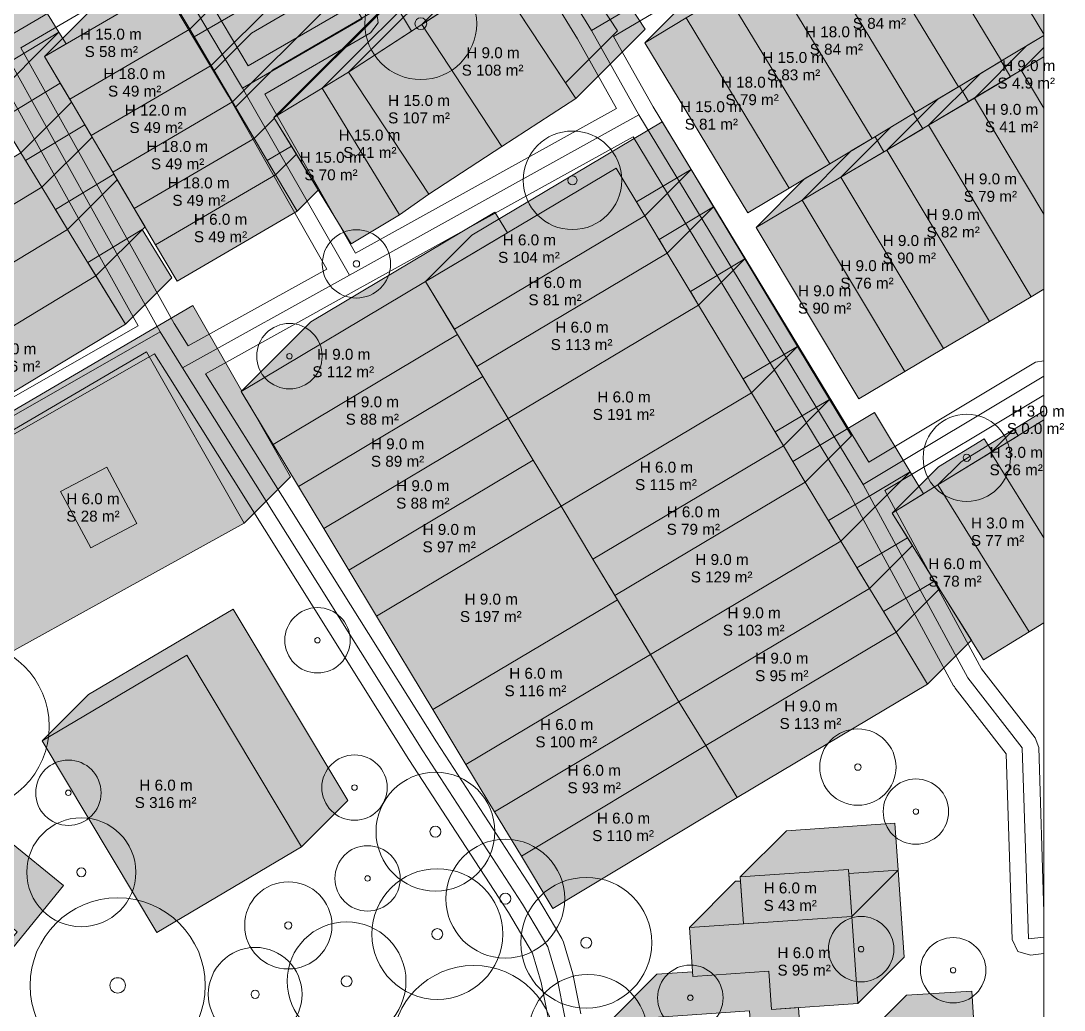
# Model space of a CAD drawing. Header units: metres. Extents: x -7 to 1019, y -7 to 1014.
# Drawn here: x 918.3 to 1014, y 354.6 to 445.4 of the extents above; entities that cross this region are included whole.
import ezdxf

# ---------------------------------------------------------------- set-up
doc = ezdxf.new("R2010")
doc.units = ezdxf.units.M
doc.header["$MEASUREMENT"] = 0
for name, color, linetype, lineweight, true_color in [('TPX_BUILDING_AREAS_TEXT', 7, 'CONTINUOUS', 0, 0x000000), ('TPX_BUILDING_HEIGHTS_TEXT', 7, 'CONTINUOUS', 0, 0x000000), ('TPX_BUILDINGS', 7, 'CONTINUOUS', 0, 0x000000), ('TPX_BUILDINGS_HATCH', 7, 'CONTINUOUS', 0, 0xf0f0f0), ('TPX_BUILDINGS_SHADOWS_HATCH', 7, 'CONTINUOUS', 0, 0x000000), ('TPX_BUILDINGS_SHADOWS_OUTLINES', 7, 'CONTINUOUS', 0, 0x000000), ('TPX_FRAME_PROJECT', 7, 'CONTINUOUS', 0, 0x000000), ('TPX_ROADS_AXES', 7, 'CONTINUOUS', 0, 0x323232), ('TPX_ROADS_CONTOURS', 7, 'CONTINUOUS', 0, 0x646464), ('TPX_VEGETATION_TREES_INDIVIDUAL', 7, 'CONTINUOUS', 0, 0x136734)]:
    doc.layers.add(name, color=color, linetype=linetype, lineweight=lineweight, true_color=true_color)
doc.styles.add('TPX_TEXTE', font='arial.ttf')

# ---------------------------------------------------------------- blocks, each defined once
blk = doc.blocks.new('TREETR005_CR060')
at = {"layer": 'TPX_VEGETATION_TREES_INDIVIDUAL'}
for radius in [6, 0.5]:
    blk.add_circle((0, 0, 0.036), radius, dxfattribs=at)
blk = doc.blocks.new('TREETR003_CR030')
at = {"layer": 'TPX_VEGETATION_TREES_INDIVIDUAL'}
for radius in [3, 0.25]:
    blk.add_circle((0, 0, 0.036), radius, dxfattribs=at)
blk = doc.blocks.new('TREETR005_CR051')
at = {"layer": 'TPX_VEGETATION_TREES_INDIVIDUAL'}
for radius in [5.13, 0.542]:
    blk.add_circle((0, 0, 0.036), radius, dxfattribs=at)
blk = doc.blocks.new('TREETR004_CR045')
at = {"layer": 'TPX_VEGETATION_TREES_INDIVIDUAL'}
for radius in [4.52, 0.417]:
    blk.add_circle((0, 0, 0.036), radius, dxfattribs=at)
blk = doc.blocks.new('TREETR003_CR031')
at = {"layer": 'TPX_VEGETATION_TREES_INDIVIDUAL'}
for radius in [3.13, 0.292]:
    blk.add_circle((0, 0, 0.036), radius, dxfattribs=at)
blk = doc.blocks.new('TREETR003_CR040')
at = {"layer": 'TPX_VEGETATION_TREES_INDIVIDUAL'}
for radius in [4, 0.333]:
    blk.add_circle((0, 0, 0.036), radius, dxfattribs=at)
blk = doc.blocks.new('TREETR004_CR050')
at = {"layer": 'TPX_VEGETATION_TREES_INDIVIDUAL'}
for radius in [5, 0.417]:
    blk.add_circle((0, 0, 0.036), radius, dxfattribs=at)
blk = doc.blocks.new('TREETR007_CR078')
at = {"layer": 'TPX_VEGETATION_TREES_INDIVIDUAL'}
for radius in [7.8, 0.667]:
    blk.add_circle((0, 0, 0.036), radius, dxfattribs=at)
blk = doc.blocks.new('TREETR005_CR055')
at = {"layer": 'TPX_VEGETATION_TREES_INDIVIDUAL'}
for radius in [5.45, 0.5]:
    blk.add_circle((0, 0, 0.036), radius, dxfattribs=at)
blk = doc.blocks.new('TREETR004_CR043')
at = {"layer": 'TPX_VEGETATION_TREES_INDIVIDUAL'}
for radius in [4.3, 0.375]:
    blk.add_circle((0, 0, 0.036), radius, dxfattribs=at)
blk = doc.blocks.new('TREETR006_CR075')
at = {"layer": 'TPX_VEGETATION_TREES_INDIVIDUAL'}
for radius in [7.5, 0.625]:
    blk.add_circle((0, 0, 0.036), radius, dxfattribs=at)
blk = doc.blocks.new('TREETR007_CR080')
at = {"layer": 'TPX_VEGETATION_TREES_INDIVIDUAL'}
for radius in [8.03, 0.708]:
    blk.add_circle((0, 0, 0.036), radius, dxfattribs=at)
blk = doc.blocks.new('TREETR003_CR035')
at = {"layer": 'TPX_VEGETATION_TREES_INDIVIDUAL'}
for radius in [3.5, 0.292]:
    blk.add_circle((0, 0, 0.036), radius, dxfattribs=at)

msp = doc.modelspace()

# ---------------------------------------------------------------- hatches: boundary and pattern name
at = {"layer": 'TPX_BUILDINGS_HATCH'}
for points in [[(1006.492, 461.888), (1002.765, 459.658), (1012.167, 444.151), (1012.167, 452.518), (1006.492, 461.888)], [(1002.765, 459.658), (998.815, 457.281), (1008.267, 441.676), (1012.167, 444.018), (1012.167, 444.151), (1002.765, 459.658)], [(998.815, 457.281), (994.866, 454.914), (1004.317, 439.309), (1008.267, 441.676), (998.815, 457.281)], [(994.866, 454.914), (990.906, 452.536), (1000.358, 436.943), (1004.317, 439.309), (994.866, 454.914)], [(990.906, 452.536), (986.957, 450.17), (996.409, 434.565), (1000.358, 436.943), (990.906, 452.536)], [(986.957, 450.17), (983.065, 447.838), (992.517, 432.233), (996.409, 434.565), (986.957, 450.17)], [(961.88, 449.438), (955.11, 445.036), (962.457, 433.828), (969.227, 438.23), (961.88, 449.438)], [(931.513, 448.511), (920.513, 442.092), (922.825, 438.165), (933.825, 444.595), (931.513, 448.511)], [(983.065, 447.838), (979.358, 445.62), (988.81, 430.015), (992.517, 432.233), (983.065, 447.838)], [(955.11, 445.036), (948.389, 440.657), (955.745, 429.471), (962.457, 433.828), (955.11, 445.036)], [(979.358, 445.62), (975.573, 443.345), (985.025, 427.74), (988.81, 430.015), (979.358, 445.62)], [(933.825, 444.595), (922.825, 438.165), (924.794, 434.83), (935.794, 441.249), (933.825, 444.595)], [(1012.167, 442.056), (1010.083, 440.822), (1012.167, 437.341), (1012.167, 442.056)], [(935.794, 441.249), (924.794, 434.83), (926.763, 431.485), (937.762, 437.915), (935.794, 441.249)], [(948.389, 440.657), (945.979, 439.172), (953.068, 427.571), (955.745, 429.471), (948.389, 440.657)], [(1010.083, 440.822), (1005.785, 438.272), (1012.167, 427.61), (1012.167, 437.341), (1010.083, 440.822)], [(945.979, 439.172), (941.556, 436.498), (948.645, 424.897), (953.068, 427.571), (945.979, 439.172)], [(1005.785, 438.272), (1001.583, 435.779), (1010.998, 420.051), (1012.167, 420.745), (1012.167, 427.61), (1005.785, 438.272)], [(937.762, 437.915), (926.763, 431.485), (928.731, 428.15), (939.731, 434.569), (937.762, 437.915)], [(1001.583, 435.779), (997.749, 433.503), (1007.164, 417.787), (1010.998, 420.051), (1001.583, 435.779)], [(939.731, 434.569), (928.731, 428.15), (930.7, 424.804), (941.7, 431.234), (939.731, 434.569)], [(997.749, 433.503), (993.538, 431.01), (1002.952, 415.294), (1007.164, 417.787), (997.749, 433.503)], [(918.335, 433.25), (900.854, 422.689), (902.79, 419.531), (920.261, 430.092), (918.335, 433.25)], [(972.924, 431.856), (955.46, 421.439), (958.103, 417.064), (975.557, 427.48), (972.924, 431.856)], [(941.7, 431.234), (930.7, 424.804), (932.669, 421.47), (943.669, 427.889), (941.7, 431.234)], [(993.538, 431.01), (989.984, 428.905), (999.399, 413.178), (1002.952, 415.294), (993.538, 431.01)], [(920.261, 430.092), (902.79, 419.531), (905.16, 415.65), (922.631, 426.21), (920.261, 430.092)], [(989.984, 428.905), (985.773, 426.412), (995.188, 410.685), (999.399, 413.178), (989.984, 428.905)], [(975.557, 427.48), (958.103, 417.064), (958.395, 416.57), (960.161, 413.642), (977.625, 424.047), (975.557, 427.48)], [(922.631, 426.21), (905.16, 415.65), (907.761, 411.384), (925.233, 421.956), (922.631, 426.21)], [(977.625, 424.047), (960.161, 413.642), (960.716, 412.721), (963.036, 408.861), (980.501, 419.266), (977.625, 424.047)], [(925.233, 421.956), (907.761, 411.384), (910.454, 406.976), (927.935, 417.537), (925.233, 421.956)], [(955.46, 421.439), (938.557, 411.366), (941.493, 406.486), (958.395, 416.57), (955.46, 421.439)], [(980.501, 419.266), (963.036, 408.861), (965.337, 405.044), (967.879, 400.833), (985.334, 411.238), (980.501, 419.266)], [(958.395, 416.57), (941.493, 406.486), (943.803, 402.636), (960.716, 412.721), (958.395, 416.57)], [(960.716, 412.721), (943.803, 402.636), (946.134, 398.776), (963.036, 408.861), (960.716, 412.721)], [(985.334, 411.238), (967.879, 400.833), (970.805, 395.975), (988.269, 406.38), (985.334, 411.238)], [(963.036, 408.861), (946.134, 398.776), (948.434, 394.96), (965.337, 405.044), (963.036, 408.861)], [(1012.162, 408.753), (1007.304, 405.761), (1012.167, 397.937), (1012.167, 408.745), (1012.162, 408.753)], [(1012.167, 408.756), (1012.162, 408.753), (1012.167, 408.745), (1012.167, 408.756)], [(988.269, 406.38), (970.805, 395.975), (972.813, 392.641), (990.277, 403.046), (988.269, 406.38)], [(1007.304, 405.761), (1002.445, 402.779), (1010.821, 389.294), (1012.167, 390.123), (1012.167, 397.937), (1007.304, 405.761)], [(965.337, 405.044), (948.434, 394.96), (950.967, 390.748), (967.879, 400.833), (965.337, 405.044)], [(926.216, 404.413), (921.99, 402.174), (924.755, 397.014), (928.981, 399.252), (926.216, 404.413)], [(990.277, 403.046), (972.813, 392.641), (976.072, 387.223), (993.536, 397.628), (990.277, 403.046)], [(1002.445, 402.779), (998.255, 400.197), (1006.631, 386.724), (1010.821, 389.294), (1002.445, 402.779)], [(967.879, 400.833), (950.967, 390.748), (956.132, 382.172), (973.045, 392.246), (970.805, 395.975), (967.879, 400.833)], [(993.536, 397.628), (976.072, 387.223), (978.695, 382.869), (996.159, 393.275), (993.536, 397.628)], [(996.159, 393.275), (978.695, 382.869), (981.155, 378.879), (998.619, 389.284), (996.159, 393.275)], [(973.045, 392.246), (956.132, 382.172), (959.159, 377.138), (976.072, 387.223), (973.045, 392.246)], [(998.619, 389.284), (981.155, 378.879), (984.03, 374.097), (1001.494, 384.513), (998.619, 389.284)], [(933.565, 387.151), (920.301, 379.295), (930.806, 361.724), (944.07, 369.57), (933.565, 387.151)], [(976.072, 387.223), (959.159, 377.138), (961.792, 372.785), (978.695, 382.869), (976.072, 387.223)], [(978.695, 382.869), (961.792, 372.785), (964.244, 368.705), (981.155, 378.879), (978.695, 382.869)], [(981.155, 378.879), (964.244, 368.705), (967.129, 363.924), (984.03, 374.097), (981.155, 378.879)], [(994.248, 367.497), (984.309, 366.807), (984.612, 362.511), (994.542, 363.19), (994.248, 367.497)], [(994.542, 363.19), (979.647, 362.166), (979.954, 357.671), (986.932, 358.152), (987.171, 354.664), (995.098, 355.207), (994.542, 363.19)]]:
    msp.add_hatch(color=256, dxfattribs=at).paths.add_polyline_path(points)
h = msp.add_hatch(color=256, dxfattribs=at)
h.paths.add_polyline_path([(929.88, 414.989), (894.983, 394.568), (903.723, 379.881), (938.835, 399.276), (929.88, 414.989)])
h.paths.add_polyline_path([(921.99, 402.174), (926.216, 404.413), (928.981, 399.252), (924.755, 397.014), (921.99, 402.174)], flags=16)
at = {"layer": 'TPX_BUILDINGS_SHADOWS_HATCH'}
for points in [[(931.12, 452.699), (920.513, 442.092), (931.513, 448.511), (933.825, 444.595), (944.432, 455.201), (942.12, 459.117), (931.12, 452.699)], [(935.553, 450.893), (932.129, 447.468), (933.825, 444.595), (935.794, 441.249), (947.9, 453.355), (946.563, 455.524), (945.747, 456.852), (935.553, 450.893)], [(958.995, 451.264), (948.389, 440.657), (955.11, 445.036), (961.88, 449.438), (968.289, 439.66), (973.063, 444.434), (965.717, 455.643), (958.995, 451.264)], [(961.474, 451.4), (955.11, 445.036), (961.88, 449.438), (969.227, 438.23), (975.591, 444.594), (968.244, 455.802), (961.474, 451.4)], [(986.18, 453.951), (975.573, 443.345), (979.358, 445.62), (983.065, 447.838), (990.906, 452.536), (991.855, 453.106), (989.964, 456.226), (986.18, 453.951)], [(956.586, 449.779), (945.979, 439.172), (948.389, 440.657), (955.11, 445.036), (960.7, 448.671), (958.995, 451.264), (956.586, 449.779)], [(944.279, 449.734), (934.246, 443.88), (935.794, 441.249), (937.762, 437.915), (946.248, 446.4), (944.279, 449.734)], [(939.491, 444.213), (936.066, 440.788), (937.762, 437.915), (939.731, 434.569), (941.595, 436.433), (941.556, 436.498), (941.82, 436.658), (952.459, 447.297), (951.614, 448.733), (950.97, 448.342), (949.807, 450.243), (939.491, 444.213)], [(952.162, 447.104), (941.556, 436.498), (945.979, 439.172), (948.389, 440.657), (955.11, 445.036), (958.24, 447.071), (956.586, 449.779), (952.162, 447.104)], [(919.515, 448.112), (912.029, 443.585), (913.151, 441.748), (915.47, 437.954), (921.834, 444.318), (919.515, 448.112)], [(941.459, 440.878), (938.034, 437.453), (939.731, 434.569), (941.7, 431.234), (943.607, 433.141), (941.556, 436.498), (945.979, 439.172), (948.389, 440.657), (954.159, 444.417), (952.459, 447.297), (941.459, 440.878)], [(921.834, 444.318), (914.348, 439.79), (915.47, 437.954), (918.335, 433.25), (922.983, 437.898), (920.513, 442.092), (922.488, 443.244), (921.834, 444.318)], [(1006.304, 440.499), (1001.583, 435.779), (1010.083, 440.822), (1012.167, 442.056), (1012.167, 444.018), (1008.267, 441.676), (1006.304, 440.499)], [(1010.575, 443.062), (1005.785, 438.272), (1010.083, 440.822), (1012.167, 442.056), (1012.167, 444.018), (1010.575, 443.062)], [(1012.167, 442.906), (1010.083, 440.822), (1012.167, 442.056), (1012.167, 442.906)], [(1002.423, 438.177), (997.749, 433.503), (1001.583, 435.779), (1009.09, 440.233), (1008.237, 441.658), (1004.317, 439.309), (1002.423, 438.177)], [(921.958, 439.638), (916.466, 436.32), (918.335, 433.25), (920.261, 430.092), (924.87, 434.701), (922.825, 438.165), (921.958, 439.638)], [(998.128, 435.6), (993.538, 431.01), (997.749, 433.503), (1001.583, 435.779), (1005.256, 437.958), (1004.413, 439.367), (1000.358, 436.943), (998.128, 435.6)], [(994.5, 433.422), (989.984, 428.905), (993.538, 431.01), (997.749, 433.503), (1001.047, 435.461), (1000.212, 436.855), (996.409, 434.565), (994.5, 433.422)], [(924.203, 435.831), (918.765, 432.544), (920.261, 430.092), (922.631, 426.21), (927.187, 430.766), (926.763, 431.485), (924.794, 434.83), (924.203, 435.831)], [(959.702, 425.682), (955.46, 421.439), (972.924, 431.856), (975.557, 427.48), (979.8, 431.723), (977.166, 436.098), (959.702, 425.682)], [(990.218, 430.858), (985.773, 426.412), (989.984, 428.905), (993.538, 431.01), (997.496, 433.353), (996.674, 434.725), (996.409, 434.565), (992.517, 432.233), (990.218, 430.858)], [(943.17, 433.856), (940.926, 432.545), (941.7, 431.234), (943.669, 427.889), (945.623, 429.843), (943.17, 433.856)], [(979.8, 431.723), (974.8, 428.739), (975.557, 427.48), (977.625, 424.047), (981.868, 428.29), (979.8, 431.723)], [(926.876, 431.293), (921.508, 428.049), (922.631, 426.21), (925.233, 421.956), (929.73, 426.453), (928.731, 428.15), (926.876, 431.293)], [(944.921, 417.73), (938.557, 411.366), (955.46, 421.439), (962.962, 425.914), (961.824, 427.803), (944.921, 417.73)], [(981.868, 428.29), (976.865, 425.309), (977.625, 424.047), (980.501, 419.266), (984.744, 423.508), (981.868, 428.29)], [(929.475, 426.199), (924.485, 423.179), (927.935, 417.537), (932.178, 421.78), (929.475, 426.199)], [(984.744, 423.508), (979.742, 420.528), (980.501, 419.266), (985.334, 411.238), (989.576, 415.481), (984.744, 423.508)], [(958.103, 417.064), (955.46, 421.439), (958.395, 416.57), (958.103, 417.064)], [(899.226, 398.81), (894.983, 394.568), (929.88, 414.989), (938.835, 399.276), (943.077, 403.518), (939.472, 409.844), (938.557, 411.366), (938.593, 411.387), (934.122, 419.232), (899.226, 398.81)], [(957.26, 418.46), (957.257, 418.458), (958.395, 416.57), (958.103, 417.064), (957.26, 418.46)], [(960.161, 413.642), (958.395, 416.57), (960.716, 412.721), (960.161, 413.642)], [(989.576, 415.481), (984.575, 412.499), (985.334, 411.238), (988.269, 406.38), (992.512, 410.623), (989.576, 415.481)], [(959.577, 414.611), (959.577, 414.611), (960.716, 412.721), (960.161, 413.642), (959.577, 414.611)], [(992.512, 410.623), (987.507, 407.641), (988.269, 406.38), (990.277, 403.046), (994.52, 407.289), (992.512, 410.623)], [(1009.425, 407.882), (1007.304, 405.761), (1012.162, 408.753), (1012.167, 408.756), (1012.167, 409.571), (1009.425, 407.882)], [(996.641, 409.41), (989.137, 404.939), (990.277, 403.046), (993.536, 397.628), (999.9, 403.992), (996.641, 409.41)], [(1012.167, 408.759), (1012.162, 408.753), (1012.167, 408.756), (1012.167, 408.759)], [(1004.567, 404.9), (1002.445, 402.779), (1007.304, 405.761), (1009.791, 407.293), (1009.425, 407.882), (1004.567, 404.9)], [(1002.498, 404.44), (998.255, 400.197), (1002.445, 402.779), (1007.425, 405.835), (1006.688, 407.022), (1002.498, 404.44)], [(999.9, 403.992), (992.397, 399.522), (993.536, 397.628), (996.159, 393.275), (1000.105, 397.221), (998.255, 400.197), (1001.122, 401.964), (999.9, 403.992)], [(999.662, 397.934), (995.019, 395.168), (996.159, 393.275), (998.619, 389.284), (1002.578, 393.243), (999.662, 397.934)], [(972.813, 392.641), (970.805, 395.975), (973.045, 392.246), (973.048, 392.249), (972.813, 392.641)], [(972.289, 393.511), (972.286, 393.509), (973.045, 392.246), (976.072, 387.223), (972.813, 392.641), (972.289, 393.511)], [(1002.137, 393.952), (997.459, 391.165), (998.619, 389.284), (1001.494, 384.513), (1005.509, 388.528), (1002.137, 393.952)], [(924.543, 383.537), (920.301, 379.295), (933.565, 387.151), (944.07, 369.57), (948.313, 373.813), (937.807, 391.394), (924.543, 383.537)], [(975.313, 388.484), (975.312, 388.483), (976.072, 387.223), (975.313, 388.484)], [(988.552, 371.05), (984.309, 366.807), (994.248, 367.497), (994.542, 363.19), (998.784, 367.433), (998.491, 371.74), (988.552, 371.05)], [(918.005, 361.781), (909.744, 351.675), (913.986, 355.918), (922.248, 366.023), (917.162, 370.188), (912.92, 365.946), (918.005, 361.781)], [(998.784, 367.433), (994.274, 367.123), (994.542, 363.19), (995.098, 355.207), (999.34, 359.449), (998.784, 367.433)], [(983.89, 366.409), (979.647, 362.166), (994.542, 363.19), (984.612, 362.511), (984.335, 366.439), (983.89, 366.409)], [(976.676, 357.886), (972.433, 353.643), (985.158, 354.517), (985.638, 347.474), (986.445, 348.282), (986.38, 349.195), (987.436, 349.272), (989.881, 351.717), (989.668, 354.835), (987.171, 354.664), (986.932, 358.152), (979.954, 357.671), (979.924, 358.109), (976.676, 357.886)], [(999.56, 355.95), (995.318, 351.707), (1001.309, 352.093), (1001.622, 347.232), (1004.095, 347.399), (1004.502, 341.12), (1008.745, 345.363), (1008.338, 351.641), (1005.865, 351.475), (1005.552, 356.336), (999.56, 355.95)]]:
    msp.add_hatch(color=256, dxfattribs=at).paths.add_polyline_path(points)

# ---------------------------------------------------------------- linework, layer by layer
at = {"layer": 'TPX_BUILDINGS', "elevation": 0.042}
for points in [[(1006.492, 461.888), (1002.765, 459.658), (1012.167, 444.151), (1012.167, 452.518)], [(1002.765, 459.658), (998.815, 457.281), (1008.267, 441.676), (1012.167, 444.018), (1012.167, 444.151)], [(998.815, 457.281), (994.866, 454.914), (1004.317, 439.309), (1008.267, 441.676)], [(994.866, 454.914), (990.906, 452.536), (1000.358, 436.943), (1004.317, 439.309)], [(990.906, 452.536), (986.957, 450.17), (996.409, 434.565), (1000.358, 436.943)], [(986.957, 450.17), (983.065, 447.838), (992.517, 432.233), (996.409, 434.565)], [(961.88, 449.438), (955.11, 445.036), (962.457, 433.828), (969.227, 438.23)], [(931.513, 448.511), (920.513, 442.092), (922.825, 438.165), (933.825, 444.595)], [(983.065, 447.838), (979.358, 445.62), (988.81, 430.015), (992.517, 432.233)], [(955.11, 445.036), (948.389, 440.657), (955.745, 429.471), (962.457, 433.828)], [(979.358, 445.62), (975.573, 443.345), (985.025, 427.74), (988.81, 430.015)], [(933.825, 444.595), (922.825, 438.165), (924.794, 434.83), (935.794, 441.249)], [(1012.167, 442.056), (1010.083, 440.822), (1012.167, 437.341)], [(935.794, 441.249), (924.794, 434.83), (926.763, 431.485), (937.762, 437.915)], [(948.389, 440.657), (945.979, 439.172), (953.068, 427.571), (955.745, 429.471)], [(1010.083, 440.822), (1005.785, 438.272), (1012.167, 427.61), (1012.167, 437.341)], [(945.979, 439.172), (941.556, 436.498), (948.645, 424.897), (953.068, 427.571)], [(1005.785, 438.272), (1001.583, 435.779), (1010.998, 420.051), (1012.167, 420.745), (1012.167, 427.61)], [(937.762, 437.915), (926.763, 431.485), (928.731, 428.15), (939.731, 434.569)], [(1001.583, 435.779), (997.749, 433.503), (1007.164, 417.787), (1010.998, 420.051)], [(939.731, 434.569), (928.731, 428.15), (930.7, 424.804), (941.7, 431.234)], [(997.749, 433.503), (993.538, 431.01), (1002.952, 415.294), (1007.164, 417.787)], [(918.335, 433.25), (900.854, 422.689), (902.79, 419.531), (920.261, 430.092)], [(972.924, 431.856), (955.46, 421.439), (958.103, 417.064), (975.557, 427.48)], [(941.7, 431.234), (930.7, 424.804), (932.669, 421.47), (943.669, 427.889)], [(993.538, 431.01), (989.984, 428.905), (999.399, 413.178), (1002.952, 415.294)], [(920.261, 430.092), (902.79, 419.531), (905.16, 415.65), (922.631, 426.21)], [(989.984, 428.905), (985.773, 426.412), (995.188, 410.685), (999.399, 413.178)], [(975.557, 427.48), (958.103, 417.064), (958.395, 416.57), (960.161, 413.642), (977.625, 424.047)], [(922.631, 426.21), (905.16, 415.65), (907.761, 411.384), (925.233, 421.956)], [(977.625, 424.047), (960.161, 413.642), (960.716, 412.721), (963.036, 408.861), (980.501, 419.266)], [(925.233, 421.956), (907.761, 411.384), (910.454, 406.976), (927.935, 417.537)], [(955.46, 421.439), (938.557, 411.366), (941.493, 406.486), (958.395, 416.57)], [(980.501, 419.266), (963.036, 408.861), (965.337, 405.044), (967.879, 400.833), (985.334, 411.238)], [(958.395, 416.57), (941.493, 406.486), (943.803, 402.636), (960.716, 412.721)], [(929.88, 414.989), (894.983, 394.568), (903.723, 379.881), (938.835, 399.276)], [(960.716, 412.721), (943.803, 402.636), (946.134, 398.776), (963.036, 408.861)], [(985.334, 411.238), (967.879, 400.833), (970.805, 395.975), (988.269, 406.38)], [(963.036, 408.861), (946.134, 398.776), (948.434, 394.96), (965.337, 405.044)], [(1012.162, 408.753), (1007.304, 405.761), (1012.167, 397.937), (1012.167, 408.745)], [(1012.167, 408.756), (1012.162, 408.753), (1012.167, 408.745)], [(988.269, 406.38), (970.805, 395.975), (972.813, 392.641), (990.277, 403.046)], [(1007.304, 405.761), (1002.445, 402.779), (1010.821, 389.294), (1012.167, 390.123), (1012.167, 397.937)], [(965.337, 405.044), (948.434, 394.96), (950.967, 390.748), (967.879, 400.833)], [(926.216, 404.413), (921.99, 402.174), (924.755, 397.014), (928.981, 399.252)], [(921.99, 402.174), (926.216, 404.413), (928.981, 399.252), (924.755, 397.014)], [(990.277, 403.046), (972.813, 392.641), (976.072, 387.223), (993.536, 397.628)], [(1002.445, 402.779), (998.255, 400.197), (1006.631, 386.724), (1010.821, 389.294)], [(967.879, 400.833), (950.967, 390.748), (956.132, 382.172), (973.045, 392.246), (970.805, 395.975)], [(993.536, 397.628), (976.072, 387.223), (978.695, 382.869), (996.159, 393.275)], [(996.159, 393.275), (978.695, 382.869), (981.155, 378.879), (998.619, 389.284)], [(973.045, 392.246), (956.132, 382.172), (959.159, 377.138), (976.072, 387.223)], [(998.619, 389.284), (981.155, 378.879), (984.03, 374.097), (1001.494, 384.513)], [(933.565, 387.151), (920.301, 379.295), (930.806, 361.724), (944.07, 369.57)], [(976.072, 387.223), (959.159, 377.138), (961.792, 372.785), (978.695, 382.869)], [(978.695, 382.869), (961.792, 372.785), (964.244, 368.705), (981.155, 378.879)], [(981.155, 378.879), (964.244, 368.705), (967.129, 363.924), (984.03, 374.097)], [(994.248, 367.497), (984.309, 366.807), (984.612, 362.511), (994.542, 363.19)], [(994.542, 363.19), (979.647, 362.166), (979.954, 357.671), (986.932, 358.152), (987.171, 354.664), (995.098, 355.207)]]:
    msp.add_lwpolyline(points, close=True, dxfattribs=at)
at = {"layer": 'TPX_BUILDINGS_SHADOWS_OUTLINES', "elevation": 0.039}
for points in [[(931.12, 452.699), (920.513, 442.092), (931.513, 448.511), (933.825, 444.595), (944.432, 455.201), (942.12, 459.117)], [(935.553, 450.893), (932.129, 447.468), (933.825, 444.595), (935.794, 441.249), (947.9, 453.355), (946.563, 455.524), (945.747, 456.852)], [(958.995, 451.264), (948.389, 440.657), (955.11, 445.036), (961.88, 449.438), (968.289, 439.66), (973.063, 444.434), (965.717, 455.643)], [(961.474, 451.4), (955.11, 445.036), (961.88, 449.438), (969.227, 438.23), (975.591, 444.594), (968.244, 455.802)], [(986.18, 453.951), (975.573, 443.345), (979.358, 445.62), (983.065, 447.838), (990.906, 452.536), (991.855, 453.106), (989.964, 456.226)], [(956.586, 449.779), (945.979, 439.172), (948.389, 440.657), (955.11, 445.036), (960.7, 448.671), (958.995, 451.264)], [(944.279, 449.734), (934.246, 443.88), (935.794, 441.249), (937.762, 437.915), (946.248, 446.4)], [(939.491, 444.213), (936.066, 440.788), (937.762, 437.915), (939.731, 434.569), (941.595, 436.433), (941.556, 436.498), (941.82, 436.658), (952.459, 447.297), (951.614, 448.733), (950.97, 448.342), (949.807, 450.243)], [(952.162, 447.104), (941.556, 436.498), (945.979, 439.172), (948.389, 440.657), (955.11, 445.036), (958.24, 447.071), (956.586, 449.779)], [(919.515, 448.112), (912.029, 443.585), (913.151, 441.748), (915.47, 437.954), (921.834, 444.318)], [(941.459, 440.878), (938.034, 437.453), (939.731, 434.569), (941.7, 431.234), (943.607, 433.141), (941.556, 436.498), (945.979, 439.172), (948.389, 440.657), (954.159, 444.417), (952.459, 447.297)], [(921.834, 444.318), (914.348, 439.79), (915.47, 437.954), (918.335, 433.25), (922.983, 437.898), (920.513, 442.092), (922.488, 443.244)], [(1006.304, 440.499), (1001.583, 435.779), (1010.083, 440.822), (1012.167, 442.056), (1012.167, 444.018), (1008.267, 441.676)], [(1010.575, 443.062), (1005.785, 438.272), (1010.083, 440.822), (1012.167, 442.056), (1012.167, 444.018)], [(1012.167, 442.906), (1010.083, 440.822), (1012.167, 442.056)], [(1002.423, 438.177), (997.749, 433.503), (1001.583, 435.779), (1009.09, 440.233), (1008.237, 441.658), (1004.317, 439.309)], [(921.958, 439.638), (916.466, 436.32), (918.335, 433.25), (920.261, 430.092), (924.87, 434.701), (922.825, 438.165)], [(998.128, 435.6), (993.538, 431.01), (997.749, 433.503), (1001.583, 435.779), (1005.256, 437.958), (1004.413, 439.367), (1000.358, 436.943)], [(994.5, 433.422), (989.984, 428.905), (993.538, 431.01), (997.749, 433.503), (1001.047, 435.461), (1000.212, 436.855), (996.409, 434.565)], [(924.203, 435.831), (918.765, 432.544), (920.261, 430.092), (922.631, 426.21), (927.187, 430.766), (926.763, 431.485), (924.794, 434.83)], [(959.702, 425.682), (955.46, 421.439), (972.924, 431.856), (975.557, 427.48), (979.8, 431.723), (977.166, 436.098)], [(990.218, 430.858), (985.773, 426.412), (989.984, 428.905), (993.538, 431.01), (997.496, 433.353), (996.674, 434.725), (996.409, 434.565), (992.517, 432.233)], [(943.17, 433.856), (940.926, 432.545), (941.7, 431.234), (943.669, 427.889), (945.623, 429.843)], [(979.8, 431.723), (974.8, 428.739), (975.557, 427.48), (977.625, 424.047), (981.868, 428.29)], [(926.876, 431.293), (921.508, 428.049), (922.631, 426.21), (925.233, 421.956), (929.73, 426.453), (928.731, 428.15)], [(944.921, 417.73), (938.557, 411.366), (955.46, 421.439), (962.962, 425.914), (961.824, 427.803)], [(981.868, 428.29), (976.865, 425.309), (977.625, 424.047), (980.501, 419.266), (984.744, 423.508)], [(929.475, 426.199), (924.485, 423.179), (927.935, 417.537), (932.178, 421.78)], [(984.744, 423.508), (979.742, 420.528), (980.501, 419.266), (985.334, 411.238), (989.576, 415.481)], [(958.103, 417.064), (955.46, 421.439), (958.395, 416.57)], [(899.226, 398.81), (894.983, 394.568), (929.88, 414.989), (938.835, 399.276), (943.077, 403.518), (939.472, 409.844), (938.557, 411.366), (938.593, 411.387), (934.122, 419.232)], [(957.26, 418.46), (957.257, 418.458), (958.395, 416.57), (958.103, 417.064)], [(960.161, 413.642), (958.395, 416.57), (960.716, 412.721)], [(989.576, 415.481), (984.575, 412.499), (985.334, 411.238), (988.269, 406.38), (992.512, 410.623)], [(959.577, 414.611), (959.577, 414.611), (960.716, 412.721), (960.161, 413.642)], [(992.512, 410.623), (987.507, 407.641), (988.269, 406.38), (990.277, 403.046), (994.52, 407.289)], [(1009.425, 407.882), (1007.304, 405.761), (1012.162, 408.753), (1012.167, 408.756), (1012.167, 409.571)], [(996.641, 409.41), (989.137, 404.939), (990.277, 403.046), (993.536, 397.628), (999.9, 403.992)], [(1012.167, 408.759), (1012.162, 408.753), (1012.167, 408.756)], [(1004.567, 404.9), (1002.445, 402.779), (1007.304, 405.761), (1009.791, 407.293), (1009.425, 407.882)], [(1002.498, 404.44), (998.255, 400.197), (1002.445, 402.779), (1007.425, 405.835), (1006.688, 407.022)], [(999.9, 403.992), (992.397, 399.522), (993.536, 397.628), (996.159, 393.275), (1000.105, 397.221), (998.255, 400.197), (1001.122, 401.964)], [(999.662, 397.934), (995.019, 395.168), (996.159, 393.275), (998.619, 389.284), (1002.578, 393.243)], [(972.813, 392.641), (970.805, 395.975), (973.045, 392.246), (973.048, 392.249)], [(972.289, 393.511), (972.286, 393.509), (973.045, 392.246), (976.072, 387.223), (972.813, 392.641)], [(1002.137, 393.952), (997.459, 391.165), (998.619, 389.284), (1001.494, 384.513), (1005.509, 388.528)], [(924.543, 383.537), (920.301, 379.295), (933.565, 387.151), (944.07, 369.57), (948.313, 373.813), (937.807, 391.394)], [(975.313, 388.484), (975.312, 388.483), (976.072, 387.223)], [(988.552, 371.05), (984.309, 366.807), (994.248, 367.497), (994.542, 363.19), (998.784, 367.433), (998.491, 371.74)], [(918.005, 361.781), (909.744, 351.675), (913.986, 355.918), (922.248, 366.023), (917.162, 370.188), (912.92, 365.946)], [(998.784, 367.433), (994.274, 367.123), (994.542, 363.19), (995.098, 355.207), (999.34, 359.449)], [(983.89, 366.409), (979.647, 362.166), (994.542, 363.19), (984.612, 362.511), (984.335, 366.439)], [(976.676, 357.886), (972.433, 353.643), (985.158, 354.517), (985.638, 347.474), (986.445, 348.282), (986.38, 349.195), (987.436, 349.272), (989.881, 351.717), (989.668, 354.835), (987.171, 354.664), (986.932, 358.152), (979.954, 357.671), (979.924, 358.109)], [(999.56, 355.95), (995.318, 351.707), (1001.309, 352.093), (1001.622, 347.232), (1004.095, 347.399), (1004.502, 341.12), (1008.745, 345.363), (1008.338, 351.641), (1005.865, 351.475), (1005.552, 356.336)]]:
    msp.add_lwpolyline(points, close=True, dxfattribs=at)
at = {"layer": 'TPX_FRAME_PROJECT', "elevation": 0}
msp.add_lwpolyline([(0, 0), (1012.167, 0), (1012.167, 1007.12), (0, 1007.12)], close=True, dxfattribs=at)
at = {"layer": 'TPX_ROADS_AXES', "elevation": 0.03}
for points in [[(970.679, 444.476), (959.195, 463.17), (956.22, 468.016), (945.986, 484.693)], [(970.679, 444.476), (1012.167, 468.917)], [(931.119, 416.819), (916.33, 443.424), (906.498, 461.106)], [(916.33, 443.424), (931.008, 452.072), (942.087, 458.492), (949.65, 445.558), (938.669, 439.195)], [(931.008, 452.072), (938.669, 439.195), (948.472, 422.011)], [(975.027, 436.727), (970.679, 444.476)], [(975.027, 436.727), (948.472, 422.011), (933.175, 413.53)], [(995.585, 402.81), (975.027, 436.727)], [(931.119, 416.819), (909.753, 404.636)], [(933.175, 413.53), (931.119, 416.819)], [(965.634, 243.398), (969.612, 262.583), (971.774, 287.955), (969.576, 307.76), (969.197, 328.629), (969.084, 334.902), (968.22, 353.955), (967.53, 357.479), (966.655, 360.412), (964.343, 364.328), (955.193, 378.397), (933.175, 413.53)], [(995.585, 402.81), (1012.167, 412.754)], [(1005.193, 385.068), (995.585, 402.81)], [(1012.167, 361.297), (1010.745, 361.122), (1010.183, 378.651), (1005.193, 385.068)]]:
    msp.add_lwpolyline(points, dxfattribs=at)
at = {"layer": 'TPX_ROADS_CONTOURS', "elevation": 0.027}
for points in [[(969.692, 354.243), (969.002, 357.767), (968.967, 357.908), (968.092, 360.841), (967.946, 361.174), (965.634, 365.09), (965.6, 365.146), (956.457, 379.204), (935.286, 412.986), (949.199, 420.699), (974.493, 434.716), (994.283, 402.063), (1003.874, 384.354), (1003.975, 384.272), (1004.009, 384.147), (1008.699, 378.115), (1009.246, 361.074), (1009.769, 359.983), (1010.928, 359.634), (1012.167, 359.786), (1012.167, 363.583), (1011.682, 378.699), (1011.367, 379.572), (1006.453, 385.891), (997.588, 402.262), (1012.167, 411.005), (1012.167, 414.155), (1011.395, 414.04), (996.094, 404.864), (976.323, 437.483), (972.706, 443.929), (1012.167, 467.176)], [(910.518, 403.345), (930.61, 414.802), (931.904, 412.733), (953.922, 377.6), (953.935, 377.579), (963.067, 363.537), (965.27, 359.807), (966.072, 357.119), (966.726, 353.776)]]:
    msp.add_lwpolyline(points, dxfattribs=at)
for points in [[(940.71, 438.644), (950.402, 444.26), (951.101, 445.175), (950.945, 446.315), (943.922, 458.324), (946.369, 459.604), (946.867, 460.213), (946.77, 460.994), (946.579, 461.32), (955.443, 466.416), (957.917, 462.385), (969.386, 443.716), (972.981, 437.308), (949.041, 424.041)], [(885.005, 447.495), (901.443, 457.614), (905.379, 460.032), (915.019, 442.695), (929.087, 417.387), (910.267, 406.656), (885.191, 447.196)], [(933.073, 451.535), (941.546, 456.445), (947.595, 446.101), (939.2, 441.236)], [(918.352, 442.874), (930.483, 450.021), (937.373, 438.44), (946.417, 422.587), (933.692, 415.532), (932.411, 417.581)]]:
    msp.add_lwpolyline(points, close=True, dxfattribs=at)

# ---------------------------------------------------------------- block references
at = {"layer": 'TPX_VEGETATION_TREES_INDIVIDUAL'}
for name, p in [('TREETR005_CR051', (955.018, 445.098, 0.036)), ('TREETR004_CR045', (968.927, 430.728, 0.036)), ('TREETR003_CR031', (949.118, 423.058, 0.036)), ('TREETR003_CR030', (942.973, 414.591, 0.036)), ('TREETR003_CR040', (1005.084, 405.272, 0.036)), ('TREETR003_CR030', (945.545, 388.527, 0.036)), ('TREETR007_CR078', (913.142, 380.628, 0.036)), ('TREETR003_CR035', (995.1, 376.891, 0.036)), ('TREETR003_CR030', (948.939, 375.01, 0.036)), ('TREETR003_CR030', (922.701, 374.535, 0.036)), ('TREETR005_CR055', (956.362, 370.967, 0.036)), ('TREETR003_CR030', (1000.423, 372.81, 0.036)), ('TREETR004_CR050', (923.883, 367.245, 0.036)), ('TREETR005_CR055', (962.772, 364.817, 0.036)), ('TREETR003_CR030', (950.14, 366.677, 0.036)), ('TREETR005_CR060', (956.532, 361.57, 0.036)), ('TREETR005_CR060', (970.195, 360.773, 0.036)), ('TREETR003_CR040', (942.869, 362.367, 0.036)), ('TREETR007_CR080', (927.221, 356.861, 0.036)), ('TREETR005_CR055', (948.211, 357.242, 0.036)), ('TREETR003_CR030', (995.402, 360.186, 0.036)), ('TREETR003_CR030', (1003.837, 358.25, 0.036)), ('TREETR004_CR043', (939.834, 356.045, 0.036)), ('TREETR006_CR075', (959.87, 351.186, 0.036)), ('TREETR005_CR055', (970.346, 352.421, 0.036)), ('TREETR003_CR030', (979.735, 355.724, 0.036))]:
    msp.add_blockref(name, p, dxfattribs=at)

# ---------------------------------------------------------------- texts
at = {"layer": 'TPX_BUILDING_AREAS_TEXT', "style": 'TPX_TEXTE'}
for s, p in [('S 84 m²', (994.636, 444.627, 0.045)), ('S 58 m²', (924.192, 442.039, 0.045)), ('S 84 m²', (990.683, 442.252, 0.045)), ('S 108 m²', (958.768, 440.333, 0.045)), ('S 83 m²', (986.762, 439.901, 0.045)), ('S 4.9 m²', (1007.904, 439.15, 0.045)), ('S 49 m²', (926.337, 438.411, 0.045)), ('S 79 m²', (982.963, 437.626, 0.045)), ('S 107 m²', (952.024, 435.951, 0.045)), ('S 81 m²', (979.216, 435.38, 0.045)), ('S 49 m²', (928.301, 435.068, 0.045)), ('S 41 m²', (1006.749, 435.136, 0.045)), ('S 41 m²', (947.905, 432.777, 0.045)), ('S 49 m²', (930.274, 431.731, 0.045)), ('S 70 m²', (944.337, 430.734, 0.045)), ('S 79 m²', (1004.809, 428.757, 0.045)), ('S 49 m²', (932.238, 428.388, 0.045)), ('S 49 m²', (934.212, 425.051, 0.045)), ('S 82 m²', (1001.398, 425.482, 0.045)), ('S 104 m²', (962.109, 423.159, 0.045)), ('S 90 m²', (997.376, 423.098, 0.045)), ('S 76 m²', (993.494, 420.795, 0.045)), ('S 81 m²', (964.891, 419.261, 0.045)), ('S 90 m²', (989.611, 418.495, 0.045)), ('S 113 m²', (966.931, 415.154, 0.045)), ('S 106 m²', (914.45, 413.166, 0.045)), ('S 112 m²', (945.074, 412.664, 0.045)), ('S 191 m²', (970.786, 408.749, 0.045)), ('S 88 m²', (948.128, 408.304, 0.045)), ('S 0.0 m²', (1008.765, 407.451, 0.045)), ('S 89 m²', (950.446, 404.448, 0.045)), ('S 26 m²', (1007.178, 403.667, 0.045)), ('S 115 m²', (974.673, 402.307, 0.045)), ('S 88 m²', (952.76, 400.61, 0.045)), ('S 28 m²', (922.511, 399.413, 0.045)), ('S 79 m²', (977.566, 398.21, 0.045)), ('S 77 m²', (1005.47, 397.184, 0.045)), ('S 97 m²', (955.181, 396.597, 0.045)), ('S 129 m²', (979.774, 393.835, 0.045)), ('S 78 m²', (1001.563, 393.45, 0.045)), ('S 197 m²', (958.607, 390.201, 0.045)), ('S 103 m²', (982.715, 388.949, 0.045)), ('S 95 m²', (985.682, 384.777, 0.045)), ('S 116 m²', (962.7, 383.394, 0.045)), ('S 113 m²', (987.922, 380.392, 0.045)), ('S 100 m²', (965.528, 378.703, 0.045)), ('S 93 m²', (968.475, 374.496, 0.045)), ('S 316 m²', (928.785, 373.136, 0.045)), ('S 110 m²', (970.738, 370.101, 0.045)), ('S 43 m²', (986.455, 363.702, 0.045)), ('S 95 m²', (987.729, 357.76, 0.045))]:
    msp.add_text(s, height=1, dxfattribs=at).set_placement(p)
at = {"layer": 'TPX_BUILDING_HEIGHTS_TEXT', "style": 'TPX_TEXTE'}
for s, p in [('H 15.0 m', (923.767, 443.639, 0.045)), ('H 18.0 m', (990.258, 443.852, 0.045)), ('H 9.0 m', (959.193, 441.933, 0.045)), ('H 15.0 m', (986.337, 441.501, 0.045)), ('H 9.0 m', (1008.329, 440.75, 0.045)), ('H 18.0 m', (925.912, 440.011, 0.045)), ('H 18.0 m', (982.538, 439.226, 0.045)), ('H 15.0 m', (952.024, 437.551, 0.045)), ('H 12.0 m', (927.876, 436.668, 0.045)), ('H 15.0 m', (978.791, 436.98, 0.045)), ('H 9.0 m', (1006.749, 436.736, 0.045)), ('H 15.0 m', (947.48, 434.377, 0.045)), ('H 18.0 m', (929.849, 433.331, 0.045)), ('H 15.0 m', (943.912, 432.334, 0.045)), ('H 18.0 m', (931.813, 429.988, 0.045)), ('H 9.0 m', (1004.809, 430.357, 0.045)), ('H 6.0 m', (934.212, 426.651, 0.045)), ('H 9.0 m', (1001.398, 427.082, 0.045)), ('H 6.0 m', (962.534, 424.759, 0.045)), ('H 9.0 m', (997.376, 424.698, 0.045)), ('H 9.0 m', (993.494, 422.395, 0.045)), ('H 6.0 m', (964.891, 420.861, 0.045)), ('H 9.0 m', (989.611, 420.095, 0.045)), ('H 6.0 m', (967.356, 416.754, 0.045)), ('H 6.0 m', (914.875, 414.766, 0.045)), ('H 9.0 m', (945.499, 414.264, 0.045)), ('H 9.0 m', (948.128, 409.904, 0.045)), ('H 6.0 m', (971.211, 410.349, 0.045)), ('H 3.0 m', (1009.19, 409.051, 0.045)), ('H 9.0 m', (950.446, 406.048, 0.045)), ('H 3.0 m', (1007.178, 405.267, 0.045)), ('H 6.0 m', (975.098, 403.907, 0.045)), ('H 9.0 m', (952.76, 402.21, 0.045)), ('H 6.0 m', (922.511, 401.013, 0.045)), ('H 6.0 m', (977.566, 399.81, 0.045)), ('H 9.0 m', (955.181, 398.197, 0.045)), ('H 3.0 m', (1005.47, 398.784, 0.045)), ('H 9.0 m', (980.199, 395.435, 0.045)), ('H 6.0 m', (1001.563, 395.05, 0.045)), ('H 9.0 m', (959.032, 391.801, 0.045)), ('H 9.0 m', (983.14, 390.549, 0.045)), ('H 9.0 m', (985.682, 386.377, 0.045)), ('H 6.0 m', (963.125, 384.994, 0.045)), ('H 9.0 m', (988.347, 381.992, 0.045)), ('H 6.0 m', (965.953, 380.303, 0.045)), ('H 6.0 m', (968.475, 376.096, 0.045)), ('H 6.0 m', (929.21, 374.736, 0.045)), ('H 6.0 m', (971.163, 371.701, 0.045)), ('H 6.0 m', (986.455, 365.302, 0.045)), ('H 6.0 m', (987.729, 359.36, 0.045))]:
    msp.add_text(s, height=1, dxfattribs=at).set_placement(p)

doc.saveas('drawing.dxf')
